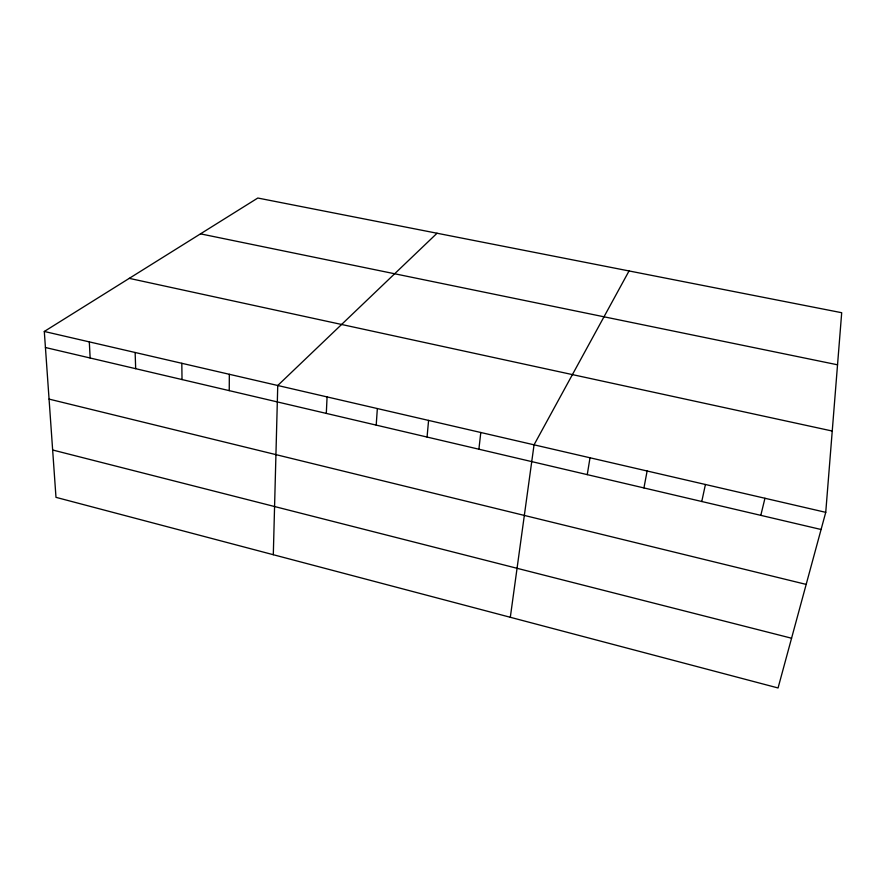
<?xml version="1.0" encoding="UTF-8"?>
<svg xmlns="http://www.w3.org/2000/svg" width="886" height="886" viewBox="0 0 886 886"><rect width="100%" height="100%" fill="white"/><g stroke="black" fill="none" stroke-linecap="round" stroke-linejoin="round"><path stroke-width="1.33" d="M229.241 390.626L229.33 374.291M273.309 554.714L277.75 385.499L437.053 233.239M326.303 413.408L327.078 396.917M376.207 425.114L377.347 408.557M825.741 512.341L841.7 312.714L257.804 198.032L44.3 331.464L55.984 497.345L778.063 687.968L825.741 512.341L44.3 331.464M427.063 437.042L428.58 420.407M478.894 449.202L480.799 432.501M510.314 617.287L534.048 444.827L629.049 270.95M587.263 474.63L590.01 457.774M643.934 487.931L647.123 470.998M701.767 501.498L705.422 484.498M760.808 515.342L764.95 498.275M200.48 233.849L837.536 364.799M129.267 278.359L832.242 431.028M45.43 347.511L821.089 529.496M49.062 399.099L806.182 584.406M52.651 449.999L791.563 638.219M89.309 341.885L90.15 357.999M135.137 352.495L135.68 368.676M181.807 363.293L182.029 379.551"/></g></svg>
